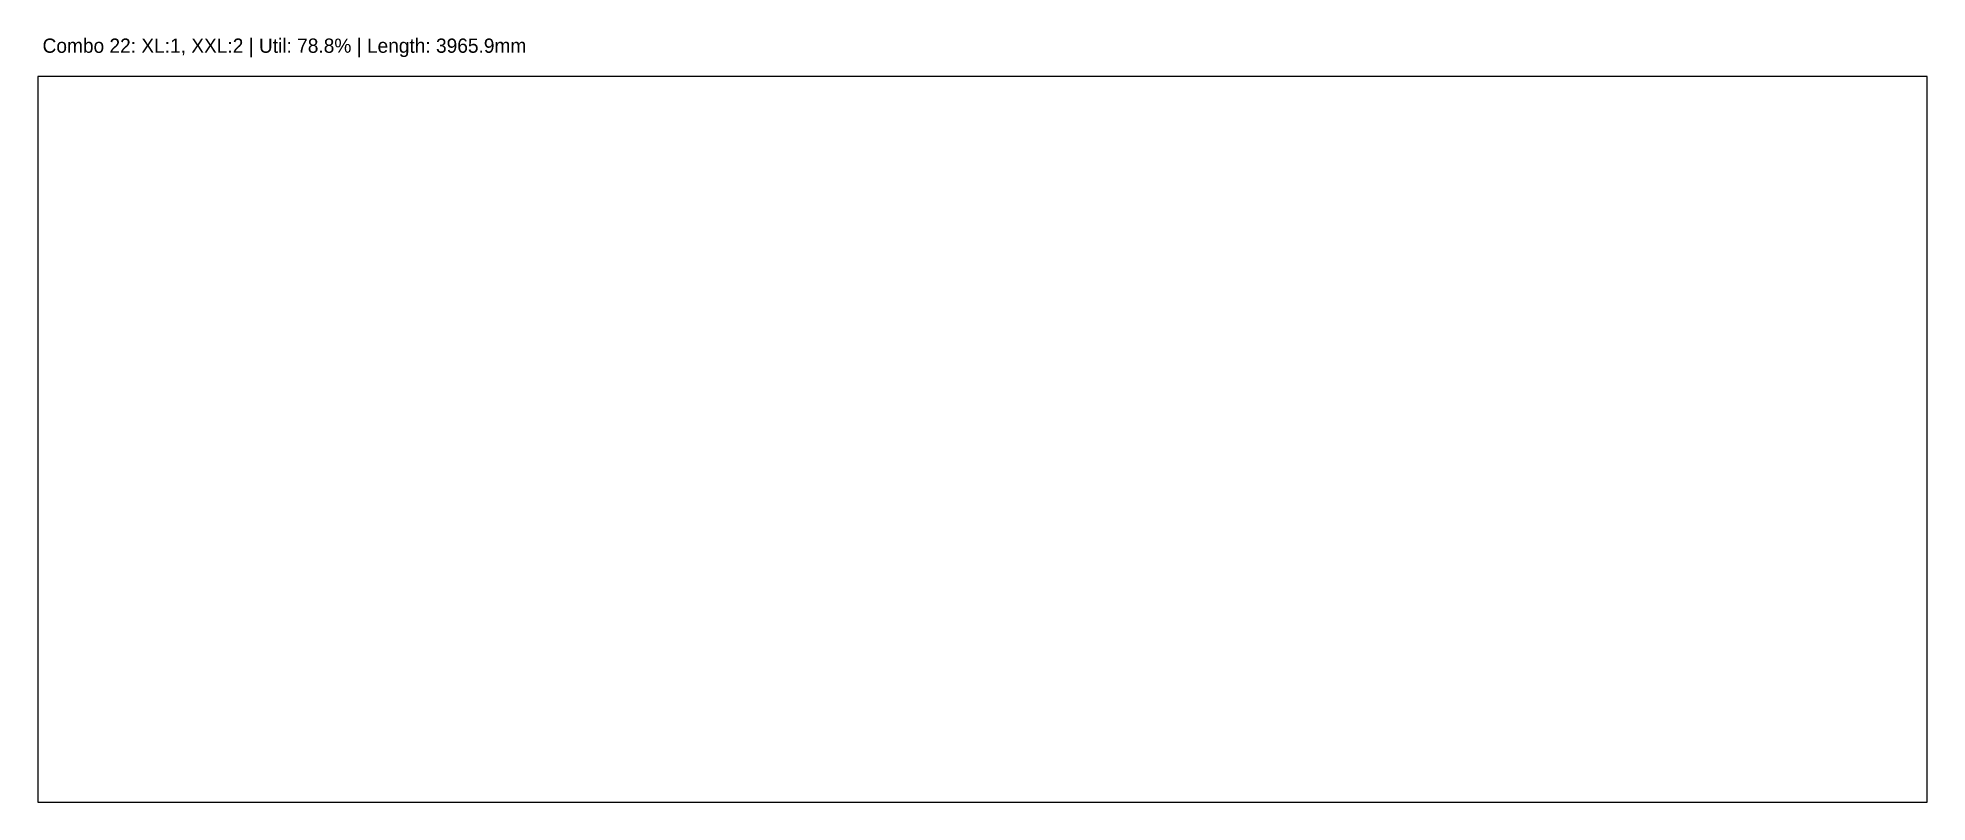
# Model space of a CAD drawing. Header units: metres. Extents: x 0 to 3966, y 0 to 1606.
import ezdxf

# ---------------------------------------------------------------- set-up
doc = ezdxf.new("R2010")
doc.units = ezdxf.units.M
doc.layers.add('CONTAINER', color=7, linetype='Continuous')
doc.layers.add('INFO', color=7, linetype='Continuous')

msp = doc.modelspace()

# ---------------------------------------------------------------- linework, layer by layer
at = {"layer": 'CONTAINER'}
msp.add_lwpolyline([(0, 0), (3965.9375, 0), (3965.9375, 1524), (0, 1524), (0, 0)], dxfattribs=at)

# ---------------------------------------------------------------- texts
at = {"layer": 'INFO'}
msp.add_text('Combo 22: XL:1, XXL:2 | Util: 78.8% | Length: 3965.9mm', height=30, dxfattribs=at).set_placement((10, 1574))

doc.saveas('drawing.dxf')
